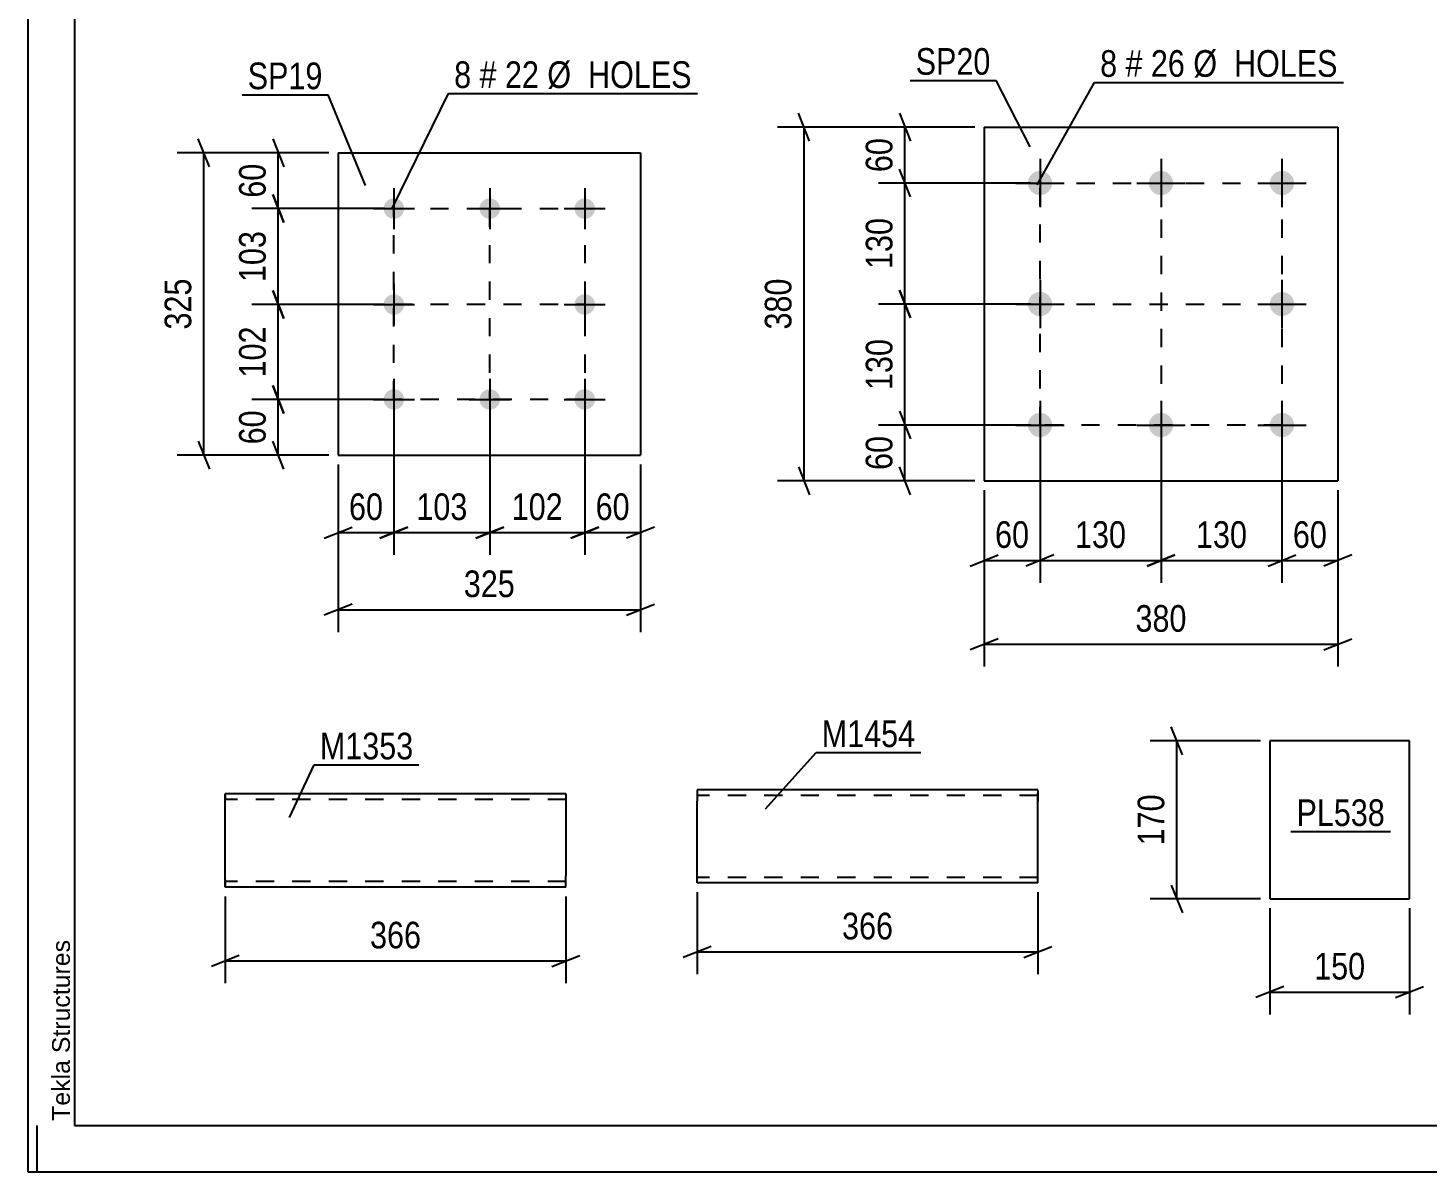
# Model space of a CAD drawing. Header units: millimetres. Extents: x 0 to 841, y 0 to 594.
# Drawn here: x 0 to 150.4, y 0 to 122.9 of the extents above; entities that cross this region are included whole.
import ezdxf

# ---------------------------------------------------------------- set-up
doc = ezdxf.new("R2010")
doc.units = ezdxf.units.MM
doc.linetypes.add('DXK_LINE_DOT2', pattern=[3.9198, 1.9599, -1.9599])
doc.styles.add('Arial', font='arial.ttf', dxfattribs={"height": 0.2})
doc.styles.add('Arial Narrow', font='ARIALN.TTF', dxfattribs={"height": 0.2})

# ---------------------------------------------------------------- blocks, each defined once
blk = doc.blocks.new('Unknown-318892383-1113')
at = {"color": 5, "linetype": 'Continuous'}
for p, q in [((0, 594), (0, 0)), ((5, 589), (5, 5)), ((1, 0), (1, 5)), ((5, 5), (836, 5)), ((0, 0), (841, 0))]:
    blk.add_line(p, q, dxfattribs=at)
at = {"color": 174, "linetype": 'Continuous', "style": 'Arial'}
blk.add_text('Tekla Structures', height=1.9102, rotation=90, dxfattribs=at).set_placement((4.5, 5.5))
blk = doc.blocks.new('Part-318892383-1533 - 1517')
at = {"color": 2, "linetype": 'Continuous'}
for p, q in [((71.91, 41.05), (71.91, 39.85)), ((108.51, 41.05), (71.91, 41.05)), ((108.51, 40.96), (108.51, 41.05)), ((108.51, 40.96), (108.51, 39.85)), ((71.91, 31.14), (71.91, 39.85)), ((108.51, 31.05), (108.51, 39.85)), ((71.91, 31.05), (71.91, 31.14)), ((108.51, 31.05), (71.91, 31.05))]:
    blk.add_line(p, q, dxfattribs=at)
at = {"color": 7, "linetype": 'DXK_LINE_DOT2'}
for p, q in [((108.51, 39.85), (108.51, 40.7)), ((108.51, 40.45), (71.91, 40.45)), ((71.91, 31.65), (71.91, 31.7)), ((108.51, 31.65), (71.91, 31.65)), ((108.51, 31.65), (108.51, 31.7))]:
    blk.add_line(p, q, dxfattribs=at)
blk = doc.blocks.new('Bolt-318892383-1978 - 1944')
at = {"linetype": 'Continuous'}
for points in [[(39.32, 104.6, -1), (39.32, 102.4, -1)], [(49.62, 104.6, -1), (49.62, 102.4, -1)], [(59.82, 104.6, -1), (59.82, 102.4, -1)], [(39.32, 94.3, -1), (39.32, 92.1, -1)], [(59.82, 94.3, -1), (59.82, 92.1, -1)], [(39.32, 84.1, -1), (39.32, 81.9, -1)], [(49.62, 84.1, -1), (49.62, 81.9, -1)], [(59.82, 84.1, -1), (59.82, 81.9, -1)]]:
    blk.add_hatch(color=1, dxfattribs=at).paths.add_polyline_path(points)
at = {"color": 1, "linetype": 'Continuous'}
for p, q in [((39.32, 105.7), (39.32, 101.3)), ((49.62, 105.7), (49.62, 101.3)), ((59.82, 105.7), (59.82, 101.3)), ((37.12, 103.5), (41.52, 103.5)), ((47.42, 103.5), (51.82, 103.5)), ((57.62, 103.5), (62.02, 103.5)), ((39.32, 95.4), (39.32, 91)), ((59.82, 95.4), (59.82, 91)), ((37.12, 93.2), (41.52, 93.2)), ((57.62, 93.2), (62.02, 93.2)), ((39.32, 85.2), (39.32, 80.8)), ((49.62, 85.2), (49.62, 80.8)), ((59.82, 85.2), (59.82, 80.8)), ((37.12, 83), (41.52, 83)), ((47.42, 83), (51.82, 83)), ((57.62, 83), (62.02, 83))]:
    blk.add_line(p, q, dxfattribs=at)
blk = doc.blocks.new('Part-318892383-1993 - 1944')
at = {"color": 2, "linetype": 'Continuous'}
for p, q in [((33.32, 109.5), (33.32, 77)), ((33.32, 109.5), (65.82, 109.5)), ((65.82, 109.5), (65.82, 77)), ((33.32, 77), (65.82, 77))]:
    blk.add_line(p, q, dxfattribs=at)
blk = doc.blocks.new('Part-318892383-1917 - 1903')
at = {"color": 2, "linetype": 'Continuous'}
for p, q in [((133.44, 46.33), (133.44, 29.33)), ((148.44, 46.33), (133.44, 46.33)), ((148.44, 29.33), (148.44, 46.33)), ((133.44, 29.33), (148.44, 29.33))]:
    blk.add_line(p, q, dxfattribs=at)
blk = doc.blocks.new('Bolt-318892383-1583 - 1549')
at = {"linetype": 'Continuous'}
for points in [[(108.74, 107.55, -1), (108.74, 104.95, -1)], [(121.74, 107.55, -1), (121.74, 104.95, -1)], [(134.74, 107.55, -1), (134.74, 104.95, -1)], [(108.74, 94.55, -1), (108.74, 91.95, -1)], [(134.74, 94.55, -1), (134.74, 91.95, -1)], [(108.74, 81.55, -1), (108.74, 78.95, -1)], [(121.74, 81.55, -1), (121.74, 78.95, -1)], [(134.74, 81.55, -1), (134.74, 78.95, -1)]]:
    blk.add_hatch(color=1, dxfattribs=at).paths.add_polyline_path(points)
at = {"color": 1, "linetype": 'Continuous'}
for p, q in [((108.74, 108.85), (108.74, 103.65)), ((121.74, 108.85), (121.74, 103.65)), ((134.74, 108.85), (134.74, 103.65)), ((106.14, 106.25), (111.34, 106.25)), ((119.14, 106.25), (124.34, 106.25)), ((132.14, 106.25), (137.34, 106.25)), ((108.74, 95.85), (108.74, 90.65)), ((134.74, 95.85), (134.74, 90.65)), ((106.14, 93.25), (111.34, 93.25)), ((132.14, 93.25), (137.34, 93.25)), ((108.74, 82.85), (108.74, 77.65)), ((121.74, 82.85), (121.74, 77.65)), ((134.74, 82.85), (134.74, 77.65)), ((106.14, 80.25), (111.34, 80.25)), ((119.14, 80.25), (124.34, 80.25)), ((132.14, 80.25), (137.34, 80.25))]:
    blk.add_line(p, q, dxfattribs=at)
blk = doc.blocks.new('Part-318892383-1598 - 1549')
at = {"color": 2, "linetype": 'Continuous'}
for p, q in [((102.74, 112.25), (102.74, 74.25)), ((102.74, 112.25), (140.74, 112.25)), ((140.74, 112.25), (140.74, 74.25)), ((102.74, 74.25), (140.74, 74.25))]:
    blk.add_line(p, q, dxfattribs=at)
blk = doc.blocks.new('Part-318892383-1280 - 1264')
at = {"color": 2, "linetype": 'Continuous'}
for p, q in [((21.2, 40.61), (21.2, 40.61)), ((57.8, 40.61), (21.2, 40.61)), ((21.2, 40.52), (21.2, 40.61)), ((21.2, 40.26), (21.2, 40.52)), ((21.2, 39.87), (21.2, 40.26)), ((21.2, 31.35), (21.2, 39.87)), ((57.8, 40.61), (57.8, 31.81)), ((57.8, 30.61), (57.8, 31.81)), ((21.2, 30.96), (21.2, 31.35)), ((21.2, 30.7), (21.2, 30.96)), ((21.2, 30.61), (21.2, 30.7)), ((21.2, 30.61), (21.2, 30.61)), ((57.8, 30.61), (21.2, 30.61))]:
    blk.add_line(p, q, dxfattribs=at)
at = {"color": 7, "linetype": 'DXK_LINE_DOT2'}
for p, q in [((21.2, 40.61), (21.2, 40.61)), ((21.2, 40.61), (21.2, 40.52)), ((21.2, 40.52), (21.2, 40.26)), ((21.2, 40.26), (21.2, 40.01)), ((21.2, 31.25), (21.2, 40.01)), ((21.2, 40.01), (21.2, 40.01)), ((57.8, 40.01), (21.2, 40.01)), ((21.2, 39.96), (21.2, 40.01)), ((21.2, 39.96), (21.2, 40.01)), ((21.2, 31.58), (21.2, 39.96)), ((21.2, 39.87), (21.2, 39.96)), ((21.2, 39.83), (21.2, 39.87)), ((21.2, 39.64), (21.2, 39.83)), ((21.2, 31.38), (21.2, 39.64)), ((21.2, 31.38), (21.2, 31.58)), ((21.2, 31.25), (21.2, 31.38)), ((21.2, 31.38), (21.2, 31.25)), ((21.2, 31.21), (21.2, 31.25)), ((21.2, 31.25), (21.2, 31.21)), ((21.2, 31.25), (21.2, 30.96)), ((21.2, 31.21), (21.2, 31.21)), ((57.8, 31.21), (21.2, 31.21)), ((21.2, 30.96), (21.2, 30.7)), ((21.2, 30.7), (21.2, 30.61)), ((21.2, 30.61), (21.2, 30.61)), ((57.8, 31.25), (57.8, 31.58)), ((57.8, 31.21), (57.8, 31.25))]:
    blk.add_line(p, q, dxfattribs=at)
blk = doc.blocks.new('Rectangle-318892383-2080 - 1944')
at = {"color": 1, "linetype": 'DXK_LINE_DOT2'}
blk.add_lwpolyline([(39.32, 103.5), (59.82, 103.5), (59.82, 83), (39.32, 83), (39.32, 103.5)], close=True, dxfattribs=at)
blk = doc.blocks.new('Rectangle-318892383-1685 - 1549')
at = {"color": 1, "linetype": 'DXK_LINE_DOT2'}
blk.add_lwpolyline([(108.74, 106.25), (134.74, 106.25), (134.74, 80.25), (108.74, 80.25), (108.74, 106.25)], close=True, dxfattribs=at)
blk = doc.blocks.new('Line-318892383-2066 - 1944')
at = {"color": 1, "linetype": 'DXK_LINE_DOT2'}
blk.add_line((39.32, 93.25), (59.82, 93.25), dxfattribs=at)
blk = doc.blocks.new('Line-318892383-1671 - 1549')
at = {"color": 1, "linetype": 'DXK_LINE_DOT2'}
blk.add_line((108.74, 93.25), (134.74, 93.25), dxfattribs=at)
blk = doc.blocks.new('Line-318892383-2073 - 1944')
at = {"color": 1, "linetype": 'DXK_LINE_DOT2'}
blk.add_line((49.57, 103.5), (49.57, 83), dxfattribs=at)
blk = doc.blocks.new('Line-318892383-1678 - 1549')
at = {"color": 1, "linetype": 'DXK_LINE_DOT2'}
blk.add_line((121.74, 106.25), (121.74, 80.25), dxfattribs=at)
blk = doc.blocks.new('StraightDimension-318892383-1535 - 1517')
at = {"color": 7, "linetype": 'Continuous'}
for p, q in [((71.91, 30.05), (71.91, 21.24)), ((108.51, 30.05), (108.51, 21.24)), ((73.41, 24.24), (70.41, 23.04)), ((107.01, 23.04), (110.01, 24.24)), ((71.91, 23.64), (108.51, 23.64))]:
    blk.add_line(p, q, dxfattribs=at)
at = {"color": 0}
blk.add_wipeout([(93.55, 24.39), (93.55, 28.59), (86.87, 28.59), (86.87, 24.39)], dxfattribs=at)
at = {"color": 3, "style": 'Arial Narrow'}
blk.add_text('366', height=2.863, dxfattribs=at).set_placement((87.47, 24.99))
blk = doc.blocks.new('StraightDimension-318892383-2042 - 1944')
at = {"color": 7, "linetype": 'Continuous'}
for p, q in [((39.32, 82), (39.32, 66.29)), ((33.32, 76), (33.32, 66.29)), ((31.82, 68.09), (34.82, 69.29)), ((40.82, 69.29), (37.82, 68.09)), ((33.32, 68.69), (39.32, 68.69))]:
    blk.add_line(p, q, dxfattribs=at)
at = {"color": 0}
blk.add_wipeout([(38.75, 69.44), (38.75, 73.64), (33.89, 73.64), (33.89, 69.44)], dxfattribs=at)
at = {"color": 3, "style": 'Arial Narrow'}
blk.add_text('60', height=2.863, dxfattribs=at).set_placement((34.49, 70.04))
blk = doc.blocks.new('StraightDimension-318892383-8941 - 1944')
at = {"color": 7, "linetype": 'Continuous'}
for p, q in [((39.32, 82), (39.32, 66.29)), ((49.62, 82), (49.62, 66.29)), ((37.82, 68.09), (40.82, 69.29)), ((51.12, 69.29), (48.12, 68.09)), ((39.32, 68.69), (49.62, 68.69))]:
    blk.add_line(p, q, dxfattribs=at)
at = {"color": 0}
blk.add_wipeout([(47.81, 69.44), (47.81, 73.64), (41.13, 73.64), (41.13, 69.44)], dxfattribs=at)
at = {"color": 3, "style": 'Arial Narrow'}
blk.add_text('103', height=2.863, dxfattribs=at).set_placement((41.73, 70.04))
blk = doc.blocks.new('StraightDimension-318892383-1995 - 1944')
at = {"color": 7, "linetype": 'Continuous'}
for p, q in [((33.32, 76), (33.32, 58.01)), ((65.82, 76), (65.82, 58.01)), ((34.82, 61.01), (31.82, 59.81)), ((33.32, 60.41), (65.82, 60.41)), ((64.32, 59.81), (67.32, 61.01))]:
    blk.add_line(p, q, dxfattribs=at)
at = {"color": 0}
blk.add_wipeout([(52.91, 61.16), (52.91, 65.36), (46.23, 65.36), (46.23, 61.16)], dxfattribs=at)
at = {"color": 3, "style": 'Arial Narrow'}
blk.add_text('325', height=2.863, dxfattribs=at).set_placement((46.83, 61.76))
blk = doc.blocks.new('StraightDimension-318892383-2006 - 1944')
at = {"color": 7, "linetype": 'Continuous'}
for p, q in [((26.29, 111), (27.49, 108)), ((32.32, 109.5), (24.04, 109.5)), ((26.89, 103.5), (26.89, 109.5)), ((27.49, 102), (26.29, 105)), ((38.32, 103.5), (24.04, 103.5))]:
    blk.add_line(p, q, dxfattribs=at)
at = {"color": 0}
blk.add_wipeout([(26.14, 108.93), (21.94, 108.93), (21.94, 104.07), (26.14, 104.07)], dxfattribs=at)
at = {"color": 3, "style": 'Arial Narrow'}
blk.add_text('60', height=2.863, rotation=90.0002, dxfattribs=at).set_placement((25.54, 104.67))
blk = doc.blocks.new('StraightDimension-318892383-2016 - 1944')
at = {"color": 7, "linetype": 'Continuous'}
for p, q in [((26.29, 84.5), (27.49, 81.5)), ((38.32, 83), (24.04, 83)), ((26.89, 77), (26.89, 83)), ((27.49, 75.5), (26.29, 78.5)), ((32.32, 77), (24.04, 77))]:
    blk.add_line(p, q, dxfattribs=at)
at = {"color": 0}
blk.add_wipeout([(26.14, 82.43), (21.94, 82.43), (21.94, 77.57), (26.14, 77.57)], dxfattribs=at)
at = {"color": 3, "style": 'Arial Narrow'}
blk.add_text('60', height=2.863, rotation=90.0002, dxfattribs=at).set_placement((25.54, 78.17))
blk = doc.blocks.new('StraightDimension-318892383-2031 - 1944')
at = {"color": 7, "linetype": 'Continuous'}
for p, q in [((19.49, 108), (18.29, 111)), ((32.32, 109.5), (16.04, 109.5)), ((18.89, 77), (18.89, 109.5)), ((18.29, 78.5), (19.49, 75.5)), ((32.32, 77), (16.04, 77))]:
    blk.add_line(p, q, dxfattribs=at)
at = {"color": 0}
blk.add_wipeout([(18.14, 96.59), (13.94, 96.59), (13.94, 89.91), (18.14, 89.91)], dxfattribs=at)
at = {"color": 3, "style": 'Arial Narrow'}
blk.add_text('325', height=2.863, rotation=90.0002, dxfattribs=at).set_placement((17.54, 90.51))
blk = doc.blocks.new('StraightDimension-318892383-2052 - 1944')
at = {"color": 7, "linetype": 'Continuous'}
for p, q in [((59.82, 82), (59.82, 66.29)), ((65.82, 76), (65.82, 66.29)), ((58.32, 68.09), (61.32, 69.29)), ((67.32, 69.29), (64.32, 68.09)), ((59.82, 68.69), (65.82, 68.69))]:
    blk.add_line(p, q, dxfattribs=at)
at = {"color": 0}
blk.add_wipeout([(65.25, 69.44), (65.25, 73.64), (60.39, 73.64), (60.39, 69.44)], dxfattribs=at)
at = {"color": 3, "style": 'Arial Narrow'}
blk.add_text('60', height=2.863, dxfattribs=at).set_placement((60.99, 70.04))
blk = doc.blocks.new('StraightDimension-318892383-8919 - 1944')
at = {"color": 7, "linetype": 'Continuous'}
for p, q in [((26.29, 94.7), (27.49, 91.7)), ((38.32, 93.2), (24.04, 93.2)), ((26.89, 83), (26.89, 93.2)), ((27.49, 81.5), (26.29, 84.5)), ((38.32, 83), (24.04, 83))]:
    blk.add_line(p, q, dxfattribs=at)
at = {"color": 0}
blk.add_wipeout([(26.14, 91.44), (21.94, 91.44), (21.94, 84.76), (26.14, 84.76)], dxfattribs=at)
at = {"color": 3, "style": 'Arial Narrow'}
blk.add_text('102', height=2.863, rotation=90.0002, dxfattribs=at).set_placement((25.54, 85.36))
blk = doc.blocks.new('StraightDimension-318892383-8921 - 1944')
at = {"color": 7, "linetype": 'Continuous'}
for p, q in [((26.29, 105), (27.49, 102)), ((38.32, 103.5), (24.04, 103.5)), ((26.89, 93.2), (26.89, 103.5)), ((27.49, 91.7), (26.29, 94.7)), ((38.32, 93.2), (24.04, 93.2))]:
    blk.add_line(p, q, dxfattribs=at)
at = {"color": 0}
blk.add_wipeout([(26.14, 101.69), (21.94, 101.69), (21.94, 95.01), (26.14, 95.01)], dxfattribs=at)
at = {"color": 3, "style": 'Arial Narrow'}
blk.add_text('103', height=2.863, rotation=90.0002, dxfattribs=at).set_placement((25.54, 95.61))
blk = doc.blocks.new('StraightDimension-318892383-8943 - 1944')
at = {"color": 7, "linetype": 'Continuous'}
for p, q in [((49.62, 82), (49.62, 66.29)), ((59.82, 82), (59.82, 66.29)), ((48.12, 68.09), (51.12, 69.29)), ((61.32, 69.29), (58.32, 68.09)), ((49.62, 68.69), (59.82, 68.69))]:
    blk.add_line(p, q, dxfattribs=at)
at = {"color": 0}
blk.add_wipeout([(58.06, 69.44), (58.06, 73.64), (51.38, 73.64), (51.38, 69.44)], dxfattribs=at)
at = {"color": 3, "style": 'Arial Narrow'}
blk.add_text('102', height=2.863, dxfattribs=at).set_placement((51.98, 70.04))
blk = doc.blocks.new('StraightDimension-318892383-1919 - 1903')
at = {"color": 7, "linetype": 'Continuous'}
for p, q in [((124.04, 44.83), (122.84, 47.83)), ((132.44, 46.33), (120.59, 46.33)), ((123.44, 29.33), (123.44, 46.33)), ((122.84, 30.83), (124.04, 27.83)), ((132.44, 29.33), (120.59, 29.33))]:
    blk.add_line(p, q, dxfattribs=at)
at = {"color": 0}
blk.add_wipeout([(122.69, 41.17), (118.49, 41.17), (118.49, 34.49), (122.69, 34.49)], dxfattribs=at)
at = {"color": 3, "style": 'Arial Narrow'}
blk.add_text('170', height=2.863, rotation=90.0002, dxfattribs=at).set_placement((122.09, 35.09))
blk = doc.blocks.new('StraightDimension-318892383-1930 - 1903')
at = {"color": 7, "linetype": 'Continuous'}
for p, q in [((133.44, 28.33), (133.44, 16.93)), ((148.44, 28.33), (148.44, 16.93)), ((134.94, 19.93), (131.94, 18.73)), ((146.94, 18.73), (149.94, 19.93)), ((133.44, 19.33), (148.44, 19.33))]:
    blk.add_line(p, q, dxfattribs=at)
at = {"color": 0}
blk.add_wipeout([(144.28, 20.08), (144.28, 24.28), (137.6, 24.28), (137.6, 20.08)], dxfattribs=at)
at = {"color": 3, "style": 'Arial Narrow'}
blk.add_text('150', height=2.863, dxfattribs=at).set_placement((138.2, 20.68))
blk = doc.blocks.new('StraightDimension-318892383-8807 - 1549')
at = {"color": 7, "linetype": 'Continuous'}
for p, q in [((121.74, 79.25), (121.74, 63.3)), ((134.74, 79.25), (134.74, 63.3)), ((123.24, 66.3), (120.24, 65.1)), ((133.24, 65.1), (136.24, 66.3)), ((121.74, 65.7), (134.74, 65.7))]:
    blk.add_line(p, q, dxfattribs=at)
at = {"color": 0}
blk.add_wipeout([(131.58, 66.45), (131.58, 70.65), (124.9, 70.65), (124.9, 66.45)], dxfattribs=at)
at = {"color": 3, "style": 'Arial Narrow'}
blk.add_text('130', height=2.863, dxfattribs=at).set_placement((125.5, 67.05))
blk = doc.blocks.new('StraightDimension-318892383-1600 - 1549')
at = {"color": 7, "linetype": 'Continuous'}
for p, q in [((102.74, 73.25), (102.74, 54.29)), ((140.74, 73.25), (140.74, 54.29)), ((104.24, 57.29), (101.24, 56.09)), ((139.24, 56.09), (142.24, 57.29)), ((102.74, 56.69), (140.74, 56.69))]:
    blk.add_line(p, q, dxfattribs=at)
at = {"color": 0}
blk.add_wipeout([(125.08, 57.44), (125.08, 61.64), (118.4, 61.64), (118.4, 57.44)], dxfattribs=at)
at = {"color": 3, "style": 'Arial Narrow'}
blk.add_text('380', height=2.863, dxfattribs=at).set_placement((119, 58.04))
blk = doc.blocks.new('StraightDimension-318892383-8827 - 1549')
at = {"color": 7, "linetype": 'Continuous'}
for p, q in [((94.83, 91.75), (93.63, 94.75)), ((107.74, 93.25), (91.38, 93.25)), ((94.23, 80.25), (94.23, 93.25)), ((93.63, 81.75), (94.83, 78.75)), ((107.74, 80.25), (91.38, 80.25))]:
    blk.add_line(p, q, dxfattribs=at)
at = {"color": 0}
blk.add_wipeout([(93.48, 90.09), (89.28, 90.09), (89.28, 83.41), (93.48, 83.41)], dxfattribs=at)
at = {"color": 3, "style": 'Arial Narrow'}
blk.add_text('130', height=2.863, rotation=90.0002, dxfattribs=at).set_placement((92.88, 84.01))
blk = doc.blocks.new('StraightDimension-318892383-1615 - 1549')
at = {"color": 7, "linetype": 'Continuous'}
for p, q in [((108.74, 79.25), (108.74, 63.3)), ((102.74, 73.25), (102.74, 63.3)), ((101.24, 65.1), (104.24, 66.3)), ((110.24, 66.3), (107.24, 65.1)), ((102.74, 65.7), (108.74, 65.7))]:
    blk.add_line(p, q, dxfattribs=at)
at = {"color": 0}
blk.add_wipeout([(108.17, 66.45), (108.17, 70.65), (103.31, 70.65), (103.31, 66.45)], dxfattribs=at)
at = {"color": 3, "style": 'Arial Narrow'}
blk.add_text('60', height=2.863, dxfattribs=at).set_placement((103.91, 67.05))
blk = doc.blocks.new('StraightDimension-318892383-1625 - 1549')
at = {"color": 7, "linetype": 'Continuous'}
for p, q in [((134.74, 79.25), (134.74, 63.3)), ((140.74, 73.25), (140.74, 63.3)), ((133.24, 65.1), (136.24, 66.3)), ((142.24, 66.3), (139.24, 65.1)), ((134.74, 65.7), (140.74, 65.7))]:
    blk.add_line(p, q, dxfattribs=at)
at = {"color": 0}
blk.add_wipeout([(140.17, 66.45), (140.17, 70.65), (135.31, 70.65), (135.31, 66.45)], dxfattribs=at)
at = {"color": 3, "style": 'Arial Narrow'}
blk.add_text('60', height=2.863, dxfattribs=at).set_placement((135.91, 67.05))
blk = doc.blocks.new('StraightDimension-318892383-1636 - 1549')
at = {"color": 7, "linetype": 'Continuous'}
for p, q in [((83.98, 110.75), (82.78, 113.75)), ((101.74, 112.25), (80.53, 112.25)), ((83.38, 74.25), (83.38, 112.25)), ((82.78, 75.75), (83.98, 72.75)), ((101.74, 74.25), (80.53, 74.25))]:
    blk.add_line(p, q, dxfattribs=at)
at = {"color": 0}
blk.add_wipeout([(82.63, 96.59), (78.43, 96.59), (78.43, 89.91), (82.63, 89.91)], dxfattribs=at)
at = {"color": 3, "style": 'Arial Narrow'}
blk.add_text('380', height=2.863, rotation=90.0002, dxfattribs=at).set_placement((82.03, 90.51))
blk = doc.blocks.new('StraightDimension-318892383-1651 - 1549')
at = {"color": 7, "linetype": 'Continuous'}
for p, q in [((93.63, 113.75), (94.83, 110.75)), ((101.74, 112.25), (91.38, 112.25)), ((94.23, 106.25), (94.23, 112.25)), ((94.83, 104.75), (93.63, 107.75)), ((107.74, 106.25), (91.38, 106.25))]:
    blk.add_line(p, q, dxfattribs=at)
at = {"color": 0}
blk.add_wipeout([(93.48, 111.68), (89.28, 111.68), (89.28, 106.82), (93.48, 106.82)], dxfattribs=at)
at = {"color": 3, "style": 'Arial Narrow'}
blk.add_text('60', height=2.863, rotation=90.0002, dxfattribs=at).set_placement((92.88, 107.42))
blk = doc.blocks.new('StraightDimension-318892383-1661 - 1549')
at = {"color": 7, "linetype": 'Continuous'}
for p, q in [((93.63, 81.75), (94.83, 78.75)), ((107.74, 80.25), (91.38, 80.25)), ((94.23, 74.25), (94.23, 80.25)), ((94.83, 72.75), (93.63, 75.75)), ((101.74, 74.25), (91.38, 74.25))]:
    blk.add_line(p, q, dxfattribs=at)
at = {"color": 0}
blk.add_wipeout([(93.48, 79.68), (89.28, 79.68), (89.28, 74.82), (93.48, 74.82)], dxfattribs=at)
at = {"color": 3, "style": 'Arial Narrow'}
blk.add_text('60', height=2.863, rotation=90.0002, dxfattribs=at).set_placement((92.88, 75.42))
blk = doc.blocks.new('StraightDimension-318892383-8805 - 1549')
at = {"color": 7, "linetype": 'Continuous'}
for p, q in [((108.74, 79.25), (108.74, 63.3)), ((121.74, 79.25), (121.74, 63.3)), ((110.24, 66.3), (107.24, 65.1)), ((120.24, 65.1), (123.24, 66.3)), ((108.74, 65.7), (121.74, 65.7))]:
    blk.add_line(p, q, dxfattribs=at)
at = {"color": 0}
blk.add_wipeout([(118.58, 66.45), (118.58, 70.65), (111.9, 70.65), (111.9, 66.45)], dxfattribs=at)
at = {"color": 3, "style": 'Arial Narrow'}
blk.add_text('130', height=2.863, dxfattribs=at).set_placement((112.5, 67.05))
blk = doc.blocks.new('StraightDimension-318892383-8829 - 1549')
at = {"color": 7, "linetype": 'Continuous'}
for p, q in [((94.83, 104.75), (93.63, 107.75)), ((107.74, 106.25), (91.38, 106.25)), ((94.23, 93.25), (94.23, 106.25)), ((93.63, 94.75), (94.83, 91.75)), ((107.74, 93.25), (91.38, 93.25))]:
    blk.add_line(p, q, dxfattribs=at)
at = {"color": 0}
blk.add_wipeout([(93.48, 103.09), (89.28, 103.09), (89.28, 96.41), (93.48, 96.41)], dxfattribs=at)
at = {"color": 3, "style": 'Arial Narrow'}
blk.add_text('130', height=2.863, rotation=90.0002, dxfattribs=at).set_placement((92.88, 97.01))
blk = doc.blocks.new('StraightDimension-318892383-1282 - 1264')
at = {"color": 7, "linetype": 'Continuous'}
for p, q in [((21.2, 29.61), (21.2, 20.27)), ((57.8, 29.61), (57.8, 20.27)), ((22.7, 23.27), (19.7, 22.07)), ((21.2, 22.67), (57.8, 22.67)), ((56.3, 22.07), (59.3, 23.27))]:
    blk.add_line(p, q, dxfattribs=at)
at = {"color": 0}
blk.add_wipeout([(42.84, 23.42), (42.84, 27.62), (36.15, 27.62), (36.15, 23.42)], dxfattribs=at)
at = {"color": 3, "style": 'Arial Narrow'}
blk.add_text('366', height=2.863, dxfattribs=at).set_placement((36.75, 24.02))
blk = doc.blocks.new('Mark-318892383-1529 - 1517')
at = {"color": 0}
blk.add_wipeout([(95.34, 45.65), (95.34, 48.65), (85.29, 48.65), (85.29, 45.65)], dxfattribs=at)
blk.add_wipeout([(95.34, 45.65), (95.34, 48.65), (85.29, 48.65), (85.29, 45.65)], dxfattribs=at)
at = {"color": 30, "linetype": 'Continuous'}
for p, q in [((79.26, 39.02), (84.69, 45.05)), ((84.69, 45.05), (95.94, 45.05))]:
    blk.add_line(p, q, dxfattribs=at)
at = {"color": 3, "style": 'Arial Narrow'}
blk.add_text('M1454', height=2.863, dxfattribs=at).set_placement((85.29, 45.65))
blk = doc.blocks.new('Mark-318892383-1974 - 1944')
at = {"color": 0}
for points in [[(47.62, 116.46), (47.62, 119.46), (45.79, 119.46), (45.79, 116.46)], [(50.35, 116.46), (50.35, 119.46), (48.52, 119.46), (48.52, 116.46)], [(54.9, 116.46), (54.9, 119.46), (51.25, 119.46), (51.25, 116.46)], [(71.33, 116.46), (71.33, 119.46), (55.8, 119.46), (55.8, 116.46)]]:
    blk.add_wipeout(points, dxfattribs=at)
for points in [[(47.62, 116.46), (47.62, 119.46), (45.79, 119.46), (45.79, 116.46)], [(50.35, 116.46), (50.35, 119.46), (48.52, 119.46), (48.52, 116.46)], [(54.9, 116.46), (54.9, 119.46), (51.25, 119.46), (51.25, 116.46)], [(71.33, 116.46), (71.33, 119.46), (55.8, 119.46), (55.8, 116.46)]]:
    blk.add_wipeout(points, dxfattribs=at)
at = {"color": 7, "linetype": 'Continuous'}
for p, q in [((39.18, 103.58), (45.19, 115.86)), ((45.19, 115.86), (71.93, 115.86))]:
    blk.add_line(p, q, dxfattribs=at)
at = {"color": 3, "style": 'Arial Narrow'}
for s, height, p in [('8', 2.86, (45.79, 116.46)), ('#', 2.86, (48.52, 116.46)), ('22', 2.863, (51.25, 116.46)), ('Ø  HOLES', 2.863, (55.8, 116.46))]:
    blk.add_text(s, height=height, dxfattribs=at).set_placement(p)
blk = doc.blocks.new('Mark-318892383-1989 - 1944')
at = {"color": 0}
blk.add_wipeout([(31.65, 116.33), (31.65, 119.33), (23.61, 119.33), (23.61, 116.33)], dxfattribs=at)
blk.add_wipeout([(31.65, 116.33), (31.65, 119.33), (23.61, 119.33), (23.61, 116.33)], dxfattribs=at)
at = {"color": 30, "linetype": 'Continuous'}
for p in [(23.01, 115.73), (36.25, 105.98)]:
    blk.add_line(p, (32.25, 115.73), dxfattribs=at)
at = {"color": 3, "style": 'Arial Narrow'}
blk.add_text('SP19', height=2.863, dxfattribs=at).set_placement((23.61, 116.33))
blk = doc.blocks.new('Mark-318892383-1915 - 1903')
at = {"color": 0}
blk.add_wipeout([(145.81, 37.17), (145.81, 40.17), (136.3, 40.17), (136.3, 37.17)], dxfattribs=at)
blk.add_wipeout([(145.81, 37.17), (145.81, 40.17), (136.3, 40.17), (136.3, 37.17)], dxfattribs=at)
at = {"color": 30, "linetype": 'Continuous'}
blk.add_line((135.7, 36.57), (146.41, 36.57), dxfattribs=at)
at = {"color": 3, "style": 'Arial Narrow'}
blk.add_text('PL538', height=2.863, dxfattribs=at).set_placement((136.3, 37.17))
blk = doc.blocks.new('Mark-318892383-1579 - 1549')
at = {"color": 0}
for points in [[(117.03, 117.66), (117.03, 120.66), (115.2, 120.66), (115.2, 117.66)], [(119.75, 117.66), (119.75, 120.66), (117.93, 120.66), (117.93, 117.66)], [(124.31, 117.66), (124.31, 120.66), (120.65, 120.66), (120.65, 117.66)], [(140.74, 117.66), (140.74, 120.66), (125.21, 120.66), (125.21, 117.66)]]:
    blk.add_wipeout(points, dxfattribs=at)
for points in [[(117.03, 117.66), (117.03, 120.66), (115.2, 120.66), (115.2, 117.66)], [(119.75, 117.66), (119.75, 120.66), (117.93, 120.66), (117.93, 117.66)], [(124.31, 117.66), (124.31, 120.66), (120.65, 120.66), (120.65, 117.66)], [(140.74, 117.66), (140.74, 120.66), (125.21, 120.66), (125.21, 117.66)]]:
    blk.add_wipeout(points, dxfattribs=at)
at = {"color": 7, "linetype": 'Continuous'}
for p, q in [((108.43, 106.04), (114.6, 117.06)), ((114.6, 117.06), (141.34, 117.06))]:
    blk.add_line(p, q, dxfattribs=at)
at = {"color": 3, "style": 'Arial Narrow'}
for s, height, p in [('8', 2.86, (115.2, 117.66)), ('#', 2.86, (117.93, 117.66)), ('26', 2.863, (120.65, 117.66)), ('Ø  HOLES', 2.863, (125.21, 117.66))]:
    blk.add_text(s, height=height, dxfattribs=at).set_placement(p)
blk = doc.blocks.new('Mark-318892383-1594 - 1549')
at = {"color": 0}
blk.add_wipeout([(103.42, 117.88), (103.42, 120.88), (95.38, 120.88), (95.38, 117.88)], dxfattribs=at)
blk.add_wipeout([(103.42, 117.88), (103.42, 120.88), (95.38, 120.88), (95.38, 117.88)], dxfattribs=at)
at = {"color": 30, "linetype": 'Continuous'}
for p in [(94.78, 117.28), (107.67, 110.14)]:
    blk.add_line(p, (104.02, 117.28), dxfattribs=at)
at = {"color": 3, "style": 'Arial Narrow'}
blk.add_text('SP20', height=2.863, dxfattribs=at).set_placement((95.38, 117.88))
blk = doc.blocks.new('Mark-318892383-1276 - 1264')
at = {"color": 0}
blk.add_wipeout([(41.41, 44.33), (41.41, 47.33), (31.36, 47.33), (31.36, 44.33)], dxfattribs=at)
blk.add_wipeout([(41.41, 44.33), (41.41, 47.33), (31.36, 47.33), (31.36, 44.33)], dxfattribs=at)
at = {"color": 30, "linetype": 'Continuous'}
for p, q in [((28.09, 38.09), (30.76, 43.73)), ((30.76, 43.73), (42.01, 43.73))]:
    blk.add_line(p, q, dxfattribs=at)
at = {"color": 3, "style": 'Arial Narrow'}
blk.add_text('M1353', height=2.863, dxfattribs=at).set_placement((31.36, 44.33))

msp = doc.modelspace()

# ---------------------------------------------------------------- block references
for name in ['Unknown-318892383-1113', 'Part-318892383-1598 - 1549', 'Part-318892383-1993 - 1944', 'Bolt-318892383-1583 - 1549', 'Bolt-318892383-1978 - 1944', 'Rectangle-318892383-1685 - 1549', 'Line-318892383-1678 - 1549', 'Rectangle-318892383-2080 - 1944', 'Line-318892383-2073 - 1944', 'Line-318892383-2066 - 1944', 'Line-318892383-1671 - 1549', 'Part-318892383-1917 - 1903', 'Part-318892383-1533 - 1517', 'Part-318892383-1280 - 1264']:
    msp.add_blockref(name, (0, 0))

# ---------------------------------------------------------------- next in the draw order: block references
for name in ['Mark-318892383-1974 - 1944', 'StraightDimension-318892383-2006 - 1944', 'StraightDimension-318892383-8827 - 1549', 'StraightDimension-318892383-2042 - 1944', 'StraightDimension-318892383-8807 - 1549', 'Mark-318892383-1529 - 1517', 'Mark-318892383-1276 - 1264', 'StraightDimension-318892383-1919 - 1903', 'Mark-318892383-1915 - 1903', 'StraightDimension-318892383-1282 - 1264', 'StraightDimension-318892383-1535 - 1517']:
    msp.add_blockref(name, (0, 0))

# ---------------------------------------------------------------- next in the draw order: block references
for name in ['StraightDimension-318892383-8941 - 1944', 'StraightDimension-318892383-1600 - 1549', 'StraightDimension-318892383-1930 - 1903']:
    msp.add_blockref(name, (0, 0))

# ---------------------------------------------------------------- next in the draw order: block references
for name in ['StraightDimension-318892383-1615 - 1549', 'StraightDimension-318892383-1625 - 1549', 'StraightDimension-318892383-1995 - 1944']:
    msp.add_blockref(name, (0, 0))

# ---------------------------------------------------------------- next in the draw order: block references
for name in ['StraightDimension-318892383-1636 - 1549', 'StraightDimension-318892383-2016 - 1944', 'StraightDimension-318892383-2052 - 1944']:
    msp.add_blockref(name, (0, 0))

# ---------------------------------------------------------------- next in the draw order: block references
for name in ['StraightDimension-318892383-1651 - 1549', 'StraightDimension-318892383-2031 - 1944', 'StraightDimension-318892383-8943 - 1944', 'StraightDimension-318892383-1661 - 1549']:
    msp.add_blockref(name, (0, 0))

# ---------------------------------------------------------------- next in the draw order: block references
for name in ['Mark-318892383-1594 - 1549', 'Mark-318892383-1989 - 1944', 'StraightDimension-318892383-8829 - 1549', 'StraightDimension-318892383-8919 - 1944', 'StraightDimension-318892383-8805 - 1549']:
    msp.add_blockref(name, (0, 0))

# ---------------------------------------------------------------- next in the draw order: block references
for name in ['Mark-318892383-1579 - 1549', 'StraightDimension-318892383-8921 - 1944']:
    msp.add_blockref(name, (0, 0))

doc.saveas('drawing.dxf')
